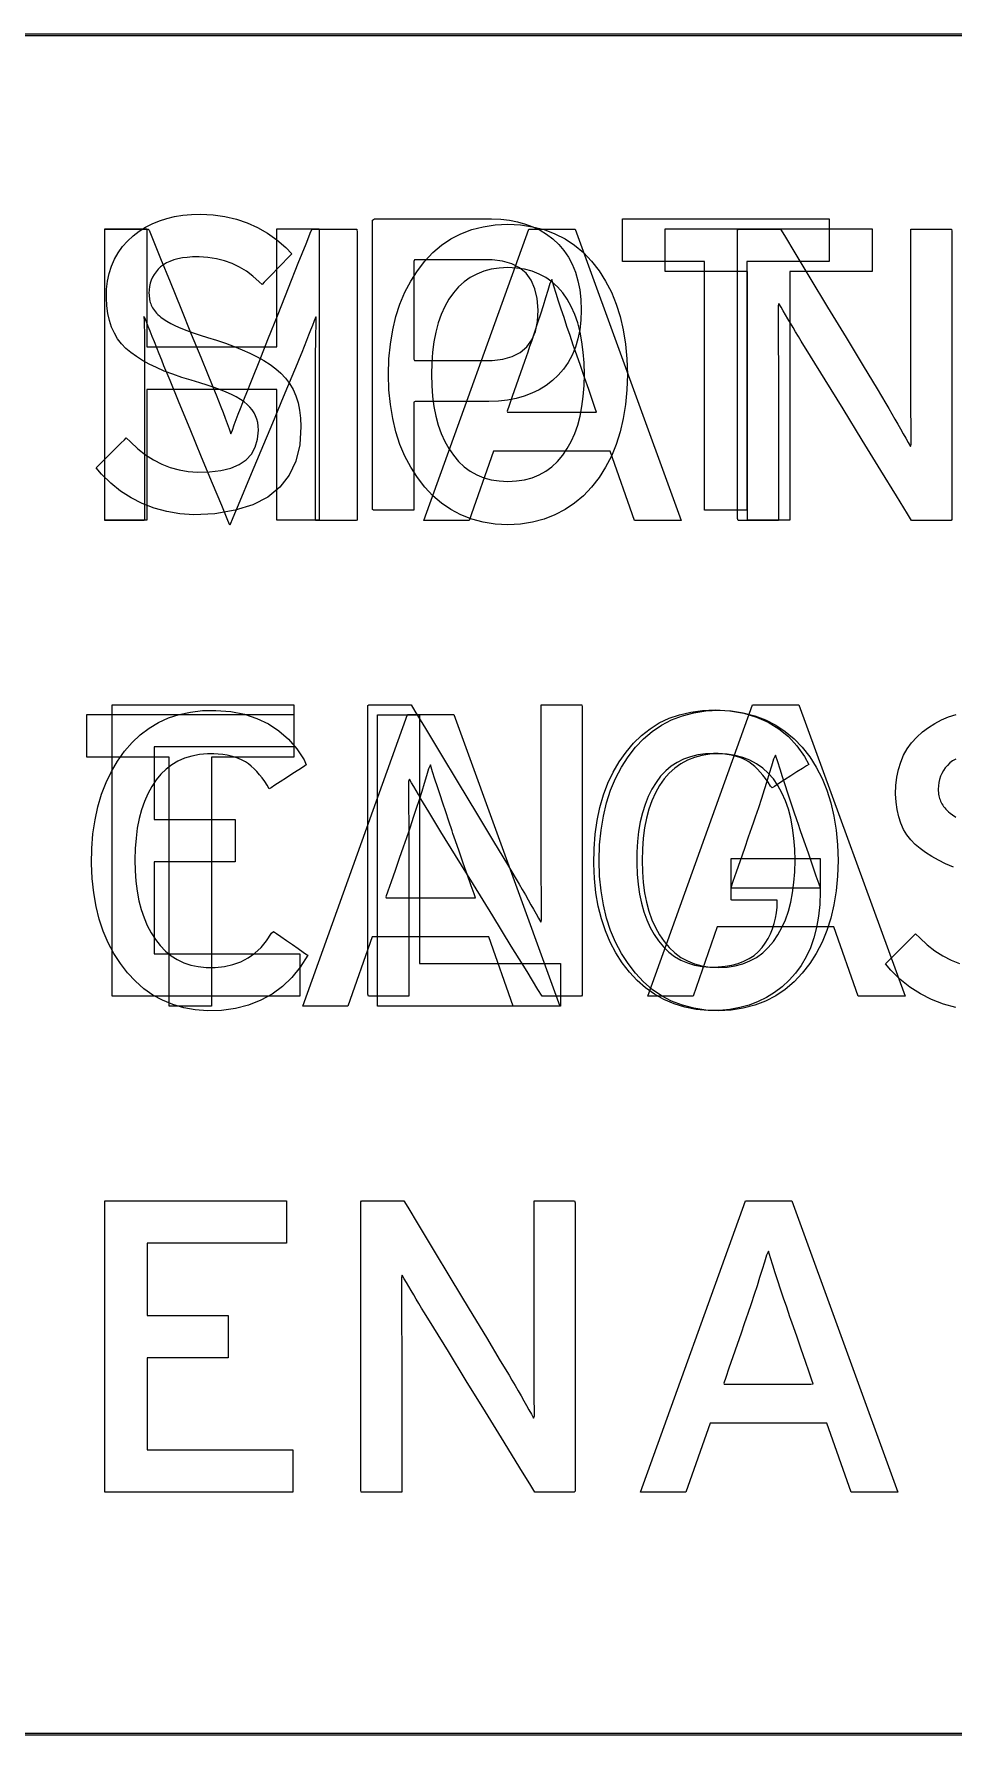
# Model space of a CAD drawing. Extents: x 1 to 47.7, y 0.2 to 35.
# Drawn here: x 22.562 to 22.93, y 7.687 to 8.367 of the extents above; entities that cross this region are included whole.
import ezdxf

# ---------------------------------------------------------------- set-up
doc = ezdxf.new("R2010")
doc.units = 0
doc.header["$MEASUREMENT"] = 0
for name, color, linetype in [('4_1__4U__UP_TO_ONE_IO_BOAR', 7, 'CONTINUOUS'), ('4_2__4U__FRONT_PANEL_W_24_', 7, 'CONTINUOUS'), ('5_1___24__TARGET_LEDS___12', 7, 'CONTINUOUS')]:
    doc.layers.add(name, color=color, linetype=linetype)

msp = doc.modelspace()

# ---------------------------------------------------------------- linework, layer by layer
at = {"layer": '4_1__4U__UP_TO_ONE_IO_BOAR'}
for points in [[(23.06103, 8.36655), (22.87026, 8.36655), (22.45712, 8.36655)], [(22.84794, 8.27625), (22.84794, 8.1767), (22.83104, 8.1767), (22.83104, 8.27625), (22.79808, 8.27625), (22.79808, 8.29332), (22.88094, 8.29332), (22.88094, 8.27625), (22.84794, 8.27625)], [(22.59374, 7.98226), (22.59374, 8.09888), (22.66652, 8.09888), (22.66652, 8.08196), (22.61064, 8.08196), (22.61064, 8.05296), (22.64309, 8.05296), (22.64309, 8.03606), (22.61064, 8.03606), (22.61064, 7.99917), (22.66896, 7.99917), (22.66896, 7.98226), (22.59374, 7.98226)], [(22.89255, 7.98226), (22.88279, 8.00994), (22.83607, 8.00994), (22.82639, 7.98226), (22.80824, 7.98226), (22.85023, 8.09888), (22.86879, 8.09888), (22.91127, 7.98226), (22.89255, 7.98226)], [(22.42922, 7.68656), (22.6323, 7.68656), (22.84113, 7.68656), (23.0356, 7.68656)]]:
    msp.add_lwpolyline(points, dxfattribs=at)
for points in [[(22.66939, 8.21018), (22.66892, 8.20282), (22.66735, 8.19632), (22.66469, 8.19068), (22.66093, 8.18589), (22.65608, 8.18196), (22.65013, 8.17889), (22.64308, 8.17667), (22.63494, 8.17531), (22.62646, 8.17486), (22.6209, 8.17531), (22.61562, 8.17621), (22.61059, 8.17757), (22.60584, 8.17938), (22.60135, 8.18165), (22.59714, 8.18437), (22.59319, 8.18755), (22.58951, 8.19119), (22.58743, 8.19374), (22.58816, 8.19447), (22.58954, 8.19585), (22.59135, 8.19765), (22.59338, 8.19968), (22.59542, 8.20171), (22.59724, 8.20353), (22.59865, 8.20493), (22.59942, 8.2057), (22.60114, 8.20406), (22.60409, 8.20132), (22.60715, 8.19893), (22.61034, 8.19689), (22.61364, 8.1952), (22.61705, 8.19386), (22.62058, 8.19287), (22.62423, 8.19222), (22.62799, 8.19193), (22.63278, 8.19204), (22.63734, 8.19259), (22.64129, 8.19358), (22.64464, 8.19502), (22.64738, 8.19689), (22.64953, 8.1992), (22.65106, 8.20195), (22.652, 8.20513), (22.65233, 8.20876), (22.65227, 8.21036), (22.65206, 8.21179), (22.65171, 8.21315), (22.65122, 8.21446), (22.65058, 8.2157), (22.64981, 8.21688), (22.64889, 8.21801), (22.64783, 8.21907), (22.64662, 8.22007), (22.64515, 8.22106), (22.64348, 8.22205), (22.64158, 8.22302), (22.63947, 8.22398), (22.63715, 8.22493), (22.63461, 8.22587), (22.63185, 8.2268), (22.62888, 8.22772), (22.62545, 8.2287), (22.62161, 8.22988), (22.61801, 8.23112), (22.61464, 8.23242), (22.6115, 8.23378), (22.60859, 8.2352), (22.60592, 8.23669), (22.60347, 8.23823), (22.60126, 8.23984), (22.59927, 8.24149), (22.5975, 8.24329), (22.59595, 8.2453), (22.59464, 8.24752), (22.59355, 8.24994), (22.59269, 8.25258), (22.59205, 8.25542), (22.59165, 8.25847), (22.59147, 8.26173), (22.59155, 8.26514), (22.59192, 8.26841), (22.59256, 8.27151), (22.59348, 8.27444), (22.59467, 8.27719), (22.59613, 8.27978), (22.59787, 8.2822), (22.59989, 8.28445), (22.60217, 8.28653), (22.60459, 8.28834), (22.60714, 8.28993), (22.60983, 8.29131), (22.61268, 8.29249), (22.61567, 8.29345), (22.6188, 8.2942), (22.62208, 8.29474), (22.6255, 8.29507), (22.62921, 8.29519), (22.63418, 8.29491), (22.63894, 8.29424), (22.6435, 8.29316), (22.64786, 8.29169), (22.65202, 8.28982), (22.65598, 8.28755), (22.65973, 8.28487), (22.66329, 8.2818), (22.66567, 8.27933), (22.66501, 8.27865), (22.6637, 8.27729), (22.66194, 8.27547), (22.65995, 8.2734), (22.65793, 8.27131), (22.6561, 8.26942), (22.65467, 8.26793), (22.65384, 8.26707), (22.6526, 8.26812), (22.65014, 8.27037), (22.64752, 8.27234), (22.64475, 8.27402), (22.64183, 8.27541), (22.63875, 8.27652), (22.63552, 8.27733), (22.63213, 8.27786), (22.62859, 8.2781), (22.62591, 8.27807), (22.62383, 8.27791), (22.62189, 8.27766), (22.6201, 8.27731), (22.61843, 8.27686), (22.61691, 8.27631), (22.61553, 8.27567), (22.61428, 8.27492), (22.61317, 8.27408), (22.61219, 8.27312), (22.61133, 8.27211), (22.61058, 8.27104), (22.60995, 8.26992), (22.60943, 8.26874), (22.60903, 8.26752), (22.60874, 8.26624), (22.60857, 8.26491), (22.60852, 8.26356), (22.60854, 8.26289), (22.60858, 8.26223), (22.60866, 8.2616), (22.60876, 8.261), (22.60889, 8.26041), (22.60905, 8.25984), (22.60924, 8.25929), (22.60945, 8.25877), (22.60969, 8.25825), (22.60998, 8.2577), (22.61031, 8.25715), (22.61069, 8.25661), (22.61111, 8.25608), (22.61158, 8.25555), (22.6121, 8.25503), (22.61267, 8.25452), (22.61328, 8.25402), (22.61419, 8.25334), (22.61562, 8.25242), (22.61728, 8.2515), (22.61916, 8.25057), (22.62127, 8.24963), (22.62361, 8.24868), (22.62618, 8.24772), (22.62897, 8.24676), (22.63199, 8.24579), (22.63555, 8.24471), (22.63919, 8.24353), (22.64263, 8.24227), (22.64588, 8.24095), (22.64894, 8.23956), (22.65181, 8.2381), (22.65449, 8.23658), (22.65698, 8.235), (22.65928, 8.23334), (22.66137, 8.23157), (22.66322, 8.2296), (22.66483, 8.22744), (22.6662, 8.22506), (22.66732, 8.22249), (22.6682, 8.21972), (22.66884, 8.21674), (22.66924, 8.21356)], [(22.78162, 8.25682), (22.78144, 8.25274), (22.78099, 8.24889), (22.78026, 8.24528), (22.77925, 8.24191), (22.77797, 8.23877), (22.7764, 8.23587), (22.77456, 8.2332), (22.77244, 8.23077), (22.77007, 8.22857), (22.76752, 8.22663), (22.76479, 8.22494), (22.76189, 8.22351), (22.7588, 8.22233), (22.75553, 8.22141), (22.75207, 8.22074), (22.74844, 8.22033), (22.74463, 8.22018), (22.7433, 8.22017), (22.74051, 8.22017), (22.73636, 8.22017), (22.73143, 8.22017), (22.72627, 8.22017), (22.72146, 8.22017), (22.71757, 8.22017), (22.71515, 8.22017), (22.71464, 8.21998), (22.71464, 8.21734), (22.71464, 8.21224), (22.71464, 8.20552), (22.71464, 8.19802), (22.71464, 8.19056), (22.71464, 8.18398), (22.71464, 8.17911), (22.71464, 8.17679), (22.71425, 8.1767), (22.71279, 8.1767), (22.71053, 8.1767), (22.7078, 8.1767), (22.70491, 8.1767), (22.70217, 8.1767), (22.69992, 8.1767), (22.69845, 8.1767), (22.69807, 8.17694), (22.69807, 8.18316), (22.69807, 8.19622), (22.69807, 8.21387), (22.69807, 8.23388), (22.69807, 8.25401), (22.69807, 8.27203), (22.69807, 8.28571), (22.69807, 8.2928), (22.69888, 8.29332), (22.70275, 8.29332), (22.70898, 8.29332), (22.71666, 8.29332), (22.72491, 8.29332), (22.7328, 8.29332), (22.73943, 8.29332), (22.7439, 8.29332), (22.74573, 8.29332), (22.74937, 8.29317), (22.75284, 8.29278), (22.75615, 8.29214), (22.7593, 8.29125), (22.76228, 8.29012), (22.7651, 8.28875), (22.76776, 8.28713), (22.77025, 8.28526), (22.77258, 8.28312), (22.77467, 8.28071), (22.77648, 8.27805), (22.77802, 8.27513), (22.77929, 8.27197), (22.78028, 8.26856), (22.781, 8.26489), (22.78145, 8.26098)], [(22.76439, 8.25682), (22.764, 8.26138), (22.76306, 8.26535), (22.76157, 8.26874), (22.75953, 8.27154), (22.75695, 8.27375), (22.75382, 8.27538), (22.75014, 8.27642), (22.74591, 8.27688), (22.74418, 8.2769), (22.74125, 8.2769), (22.73679, 8.2769), (22.73148, 8.2769), (22.72597, 8.2769), (22.72092, 8.2769), (22.71699, 8.2769), (22.71485, 8.2769), (22.71464, 8.27628), (22.71464, 8.27289), (22.71464, 8.26731), (22.71464, 8.26041), (22.71464, 8.25307), (22.71464, 8.24617), (22.71464, 8.24059), (22.71464, 8.2372), (22.71485, 8.23659), (22.71699, 8.23659), (22.72092, 8.23659), (22.72597, 8.23659), (22.73148, 8.23659), (22.73679, 8.23659), (22.74125, 8.23659), (22.74418, 8.23659), (22.74593, 8.23661), (22.75026, 8.2371), (22.754, 8.23817), (22.75718, 8.23983), (22.75977, 8.24206), (22.76179, 8.24488), (22.76324, 8.24828), (22.7641, 8.25226)], [(22.76592, 7.98226), (22.76428, 7.98493), (22.7599, 7.99205), (22.75359, 8.0023), (22.74617, 8.01435), (22.73846, 8.02687), (22.73128, 8.03854), (22.72544, 8.04803), (22.72175, 8.05401), (22.72057, 8.05594), (22.71948, 8.05777), (22.71842, 8.05954), (22.7174, 8.06127), (22.71641, 8.06294), (22.71545, 8.06456), (22.71453, 8.06613), (22.71365, 8.06765), (22.7128, 8.06912), (22.71244, 8.06817), (22.71245, 8.06536), (22.71246, 8.06247), (22.71247, 8.05948), (22.71249, 8.05641), (22.71251, 8.05324), (22.71254, 8.04999), (22.71257, 8.04664), (22.7126, 8.04321), (22.71261, 8.04107), (22.71261, 8.03564), (22.71261, 8.02748), (22.71261, 8.01767), (22.71261, 8.00731), (22.71261, 7.99749), (22.71261, 7.98933), (22.71261, 7.9839), (22.71259, 7.98226), (22.71183, 7.98226), (22.71012, 7.98226), (22.70774, 7.98226), (22.705, 7.98226), (22.7022, 7.98226), (22.69964, 7.98226), (22.6976, 7.98226), (22.6964, 7.98226), (22.69619, 7.98308), (22.69619, 7.99063), (22.69619, 8.00438), (22.69619, 8.02221), (22.69619, 8.042), (22.69619, 8.06164), (22.69619, 8.07902), (22.69619, 8.09201), (22.69619, 8.09851), (22.69652, 8.09888), (22.69793, 8.09888), (22.70017, 8.09888), (22.70293, 8.09888), (22.70588, 8.09888), (22.70872, 8.09888), (22.71114, 8.09888), (22.71282, 8.09888), (22.71345, 8.09888), (22.71501, 8.09628), (22.71919, 8.08935), (22.72521, 8.07938), (22.73228, 8.06765), (22.73963, 8.05547), (22.74649, 8.04411), (22.75206, 8.03488), (22.75557, 8.02905), (22.75676, 8.02706), (22.75802, 8.0249), (22.75923, 8.02281), (22.76039, 8.02079), (22.76149, 8.01885), (22.76255, 8.01699), (22.76355, 8.0152), (22.7645, 8.01348), (22.7654, 8.01184), (22.76575, 8.01278), (22.76572, 8.01567), (22.76569, 8.01865), (22.76566, 8.0217), (22.76564, 8.02484), (22.76563, 8.02805), (22.76562, 8.03135), (22.76561, 8.03473), (22.76561, 8.03819), (22.76561, 8.04033), (22.76561, 8.04573), (22.76561, 8.05386), (22.76561, 8.06363), (22.76561, 8.07394), (22.76561, 8.08371), (22.76561, 8.09184), (22.76561, 8.09724), (22.76562, 8.09888), (22.76638, 8.09888), (22.7681, 8.09888), (22.77048, 8.09888), (22.77321, 8.09888), (22.77601, 8.09888), (22.77858, 8.09888), (22.78061, 8.09888), (22.78182, 8.09888), (22.78202, 8.09806), (22.78202, 8.0905), (22.78202, 8.07675), (22.78202, 8.05893), (22.78202, 8.03913), (22.78202, 8.01949), (22.78202, 8.00212), (22.78202, 7.98913), (22.78202, 7.98263), (22.78172, 7.98226), (22.7804, 7.98226), (22.77831, 7.98226), (22.77574, 7.98226), (22.77299, 7.98226), (22.77033, 7.98226), (22.76808, 7.98226), (22.76651, 7.98226)], [(22.86806, 8.05241), (22.86676, 8.05624), (22.86552, 8.05992), (22.86435, 8.06344), (22.86324, 8.06681), (22.86219, 8.07002), (22.86121, 8.07308), (22.86029, 8.07598), (22.85943, 8.07873), (22.85865, 8.07713), (22.85782, 8.07431), (22.85692, 8.07132), (22.85593, 8.06816), (22.85488, 8.06483), (22.85374, 8.06133), (22.85254, 8.05767), (22.85126, 8.05383), (22.85058, 8.05184), (22.8498, 8.04959), (22.84851, 8.04589), (22.84693, 8.04132), (22.84524, 8.03646), (22.84365, 8.03189), (22.84237, 8.02819), (22.84159, 8.02595), (22.84169, 8.02554), (22.84423, 8.02554), (22.84888, 8.02554), (22.85487, 8.02554), (22.8614, 8.02554), (22.8677, 8.02554), (22.87298, 8.02554), (22.87645, 8.02554), (22.8774, 8.02559), (22.87687, 8.0271), (22.87575, 8.0303), (22.87425, 8.03462), (22.87256, 8.03947), (22.8709, 8.04425), (22.86945, 8.04839), (22.86844, 8.05131)]]:
    msp.add_lwpolyline(points, close=True, dxfattribs=at)
at = {"layer": '4_2__4U__FRONT_PANEL_W_24_'}
for points in [[(23.06048, 8.36729), (22.86971, 8.36729), (22.45657, 8.36729)], [(22.65974, 8.17274), (22.65974, 8.22508), (22.60771, 8.22508), (22.60771, 8.17274), (22.59081, 8.17274), (22.59081, 8.28936), (22.60771, 8.28936), (22.60771, 8.24215), (22.65974, 8.24215), (22.65974, 8.28936), (22.67664, 8.28936), (22.67664, 8.17274), (22.65974, 8.17274)], [(22.86511, 8.27228), (22.86511, 8.17274), (22.84821, 8.17274), (22.84821, 8.27228), (22.81525, 8.27228), (22.81525, 8.28936), (22.89811, 8.28936), (22.89811, 8.27228), (22.86511, 8.27228)], [(22.6335, 8.07784), (22.6335, 7.9783), (22.6166, 7.9783), (22.6166, 8.07784), (22.58365, 8.07784), (22.58365, 8.09492), (22.6665, 8.09492), (22.6665, 8.07784), (22.6335, 8.07784)], [(22.75437, 7.9783), (22.7446, 8.00598), (22.69789, 8.00598), (22.68821, 7.9783), (22.67006, 7.9783), (22.71205, 8.09492), (22.7306, 8.09492), (22.77308, 7.9783), (22.75437, 7.9783)], [(22.42867, 7.6873), (22.63175, 7.6873), (22.84058, 7.6873), (23.03505, 7.6873)]]:
    msp.add_lwpolyline(points, dxfattribs=at)
for points in [[(22.80009, 8.23109), (22.79988, 8.22489), (22.79933, 8.21898), (22.79843, 8.21337), (22.79719, 8.20806), (22.7956, 8.20305), (22.79367, 8.19834), (22.79139, 8.19393), (22.78877, 8.18982), (22.78578, 8.18598), (22.78249, 8.18252), (22.77895, 8.17952), (22.77514, 8.17695), (22.77107, 8.17484), (22.76673, 8.17318), (22.76214, 8.17196), (22.75729, 8.17119), (22.75217, 8.17087), (22.74709, 8.17119), (22.74228, 8.17196), (22.73774, 8.17318), (22.73346, 8.17484), (22.72944, 8.17695), (22.72569, 8.17952), (22.72221, 8.18252), (22.719, 8.18598), (22.71601, 8.18982), (22.71333, 8.19393), (22.71099, 8.19834), (22.70901, 8.20305), (22.70738, 8.20806), (22.70611, 8.21337), (22.70519, 8.21898), (22.70462, 8.22489), (22.70441, 8.23109), (22.70462, 8.2373), (22.70519, 8.24322), (22.70611, 8.24885), (22.70738, 8.25418), (22.70901, 8.25922), (22.71099, 8.26396), (22.71333, 8.26842), (22.71601, 8.27258), (22.719, 8.27642), (22.72221, 8.27982), (22.72569, 8.28278), (22.72944, 8.2853), (22.73346, 8.28738), (22.73774, 8.28901), (22.74228, 8.29019), (22.74709, 8.29093), (22.75217, 8.29123), (22.75729, 8.29093), (22.76214, 8.29019), (22.76673, 8.28901), (22.77107, 8.28738), (22.77514, 8.2853), (22.77895, 8.28278), (22.78249, 8.27982), (22.78578, 8.27642), (22.78877, 8.27258), (22.79139, 8.26842), (22.79367, 8.26396), (22.7956, 8.25922), (22.79719, 8.25418), (22.79843, 8.24885), (22.79933, 8.24322), (22.79988, 8.2373)], [(22.78286, 8.23109), (22.78276, 8.23568), (22.78244, 8.24002), (22.7819, 8.24413), (22.78115, 8.248), (22.78019, 8.25164), (22.77901, 8.25504), (22.77762, 8.2582), (22.77602, 8.26112), (22.77419, 8.26377), (22.77215, 8.26609), (22.7699, 8.26811), (22.76746, 8.26982), (22.76481, 8.27123), (22.76195, 8.27234), (22.7589, 8.27314), (22.75563, 8.27364), (22.75217, 8.27383), (22.74878, 8.27364), (22.74558, 8.27314), (22.74258, 8.27234), (22.73977, 8.27123), (22.73715, 8.26982), (22.73473, 8.26811), (22.73251, 8.26609), (22.73048, 8.26377), (22.72863, 8.26112), (22.72699, 8.2582), (22.72557, 8.25504), (22.72437, 8.25164), (22.72339, 8.248), (22.72262, 8.24413), (22.72208, 8.24002), (22.72175, 8.23568), (22.72164, 8.23109), (22.72175, 8.22657), (22.72208, 8.22227), (22.72262, 8.21821), (22.72339, 8.21438), (22.72437, 8.21078), (22.72557, 8.20741), (22.72699, 8.20428), (22.72863, 8.20138), (22.73048, 8.19868), (22.73251, 8.19624), (22.73473, 8.19413), (22.73715, 8.19234), (22.73977, 8.19088), (22.74258, 8.18974), (22.74558, 8.18892), (22.74878, 8.18844), (22.75217, 8.18827), (22.75563, 8.18844), (22.7589, 8.18892), (22.76195, 8.18974), (22.76481, 8.19088), (22.76746, 8.19234), (22.7699, 8.19413), (22.77215, 8.19624), (22.77419, 8.19868), (22.77602, 8.20138), (22.77762, 8.20428), (22.77901, 8.20741), (22.78019, 8.21078), (22.78115, 8.21438), (22.7819, 8.21821), (22.78244, 8.22227), (22.78276, 8.22657)], [(22.87732, 8.02394), (22.87714, 8.01894), (22.87665, 8.01421), (22.87586, 8.00974), (22.87478, 8.00555), (22.87339, 8.00162), (22.8717, 7.99796), (22.86971, 7.99457), (22.86742, 7.99145), (22.86483, 7.98859), (22.86203, 7.98598), (22.85904, 7.98368), (22.85586, 7.9817), (22.85248, 7.98004), (22.84891, 7.97869), (22.84514, 7.97765), (22.84118, 7.97693), (22.83703, 7.97652), (22.83247, 7.97649), (22.82766, 7.97695), (22.8231, 7.97783), (22.81878, 7.97912), (22.81472, 7.98084), (22.8109, 7.98297), (22.80732, 7.98551), (22.804, 7.98848), (22.80092, 7.99186), (22.79806, 7.99558), (22.79548, 7.99956), (22.79323, 8.00381), (22.7913, 8.00835), (22.78971, 8.01316), (22.78844, 8.01825), (22.78751, 8.02362), (22.7869, 8.02927), (22.78662, 8.0352), (22.78673, 8.04124), (22.78718, 8.04703), (22.78796, 8.05255), (22.78906, 8.05779), (22.7905, 8.06277), (22.79227, 8.06747), (22.79437, 8.07189), (22.79679, 8.07605), (22.79954, 8.07993), (22.80251, 8.08345), (22.80571, 8.08657), (22.80917, 8.08927), (22.81287, 8.09156), (22.81682, 8.09343), (22.82102, 8.09489), (22.82546, 8.09594), (22.83016, 8.09657), (22.83526, 8.09678), (22.84118, 8.09639), (22.84668, 8.09544), (22.85177, 8.09394), (22.85645, 8.09189), (22.86071, 8.08929), (22.86455, 8.08613), (22.86797, 8.08242), (22.87099, 8.07816), (22.8727, 8.07497), (22.87185, 8.07442), (22.87019, 8.07336), (22.868, 8.07195), (22.86553, 8.07036), (22.86304, 8.06876), (22.86079, 8.06732), (22.85905, 8.0662), (22.85806, 8.06556), (22.85743, 8.06633), (22.85645, 8.06786), (22.85544, 8.06931), (22.8544, 8.07065), (22.85333, 8.07191), (22.85223, 8.07306), (22.85109, 8.07413), (22.84993, 8.07509), (22.84874, 8.07597), (22.84747, 8.07669), (22.84613, 8.07732), (22.84471, 8.07786), (22.8432, 8.07832), (22.84163, 8.07869), (22.83997, 8.07899), (22.83824, 8.0792), (22.83642, 8.07934), (22.83453, 8.07939), (22.83138, 8.07923), (22.82827, 8.0788), (22.82534, 8.07807), (22.82259, 8.07707), (22.82002, 8.07578), (22.81763, 8.07422), (22.81543, 8.07236), (22.8134, 8.07023), (22.81156, 8.0678), (22.80989, 8.06508), (22.80842, 8.06213), (22.80715, 8.05897), (22.80609, 8.05558), (22.80524, 8.05198), (22.80458, 8.04815), (22.80413, 8.0441), (22.80388, 8.03983), (22.80384, 8.03538), (22.804, 8.03107), (22.80436, 8.02697), (22.80493, 8.02309), (22.8057, 8.01943), (22.80667, 8.01599), (22.80785, 8.01276), (22.80923, 8.00975), (22.81082, 8.00695), (22.81259, 8.00434), (22.81454, 8.00197), (22.81667, 7.9999), (22.81898, 7.99814), (22.82147, 7.99667), (22.82415, 7.99551), (22.827, 7.99465), (22.83004, 7.9941), (22.83325, 7.99385), (22.8364, 7.99391), (22.83929, 7.99419), (22.84198, 7.99467), (22.84448, 7.99535), (22.84679, 7.99622), (22.8489, 7.99729), (22.85081, 7.99856), (22.85253, 8.00002), (22.85405, 8.00167), (22.85533, 8.00345), (22.85645, 8.00529), (22.85742, 8.0072), (22.85824, 8.00919), (22.85892, 8.01126), (22.85944, 8.01339), (22.85981, 8.0156), (22.86003, 8.01789), (22.86009, 8.02013), (22.86009, 8.02015), (22.86009, 8.0202), (22.86009, 8.02027), (22.86009, 8.02035), (22.86009, 8.02043), (22.86009, 8.02051), (22.86009, 8.02058), (22.86009, 8.02062), (22.86005, 8.02063), (22.8591, 8.02063), (22.85712, 8.02063), (22.85445, 8.02063), (22.85139, 8.02063), (22.84828, 8.02063), (22.84543, 8.02063), (22.84319, 8.02063), (22.84186, 8.02063), (22.84163, 8.02074), (22.84163, 8.02181), (22.84163, 8.02374), (22.84163, 8.02626), (22.84163, 8.02907), (22.84163, 8.03186), (22.84163, 8.03436), (22.84163, 8.03626), (22.84163, 8.03728), (22.84214, 8.03737), (22.84481, 8.03737), (22.84922, 8.03737), (22.85475, 8.03737), (22.86078, 8.03737), (22.86667, 8.03737), (22.8718, 8.03737), (22.87554, 8.03737), (22.87727, 8.03737), (22.87732, 8.03705), (22.87732, 8.0359), (22.87732, 8.03414), (22.87732, 8.03201), (22.87732, 8.02973), (22.87732, 8.02755), (22.87732, 8.0257), (22.87732, 8.02442)], [(22.72987, 8.04845), (22.72857, 8.05228), (22.72734, 8.05596), (22.72617, 8.05948), (22.72506, 8.06285), (22.72401, 8.06606), (22.72303, 8.06912), (22.7221, 8.07202), (22.72125, 8.07477), (22.72047, 8.07317), (22.71964, 8.07035), (22.71873, 8.06736), (22.71775, 8.0642), (22.71669, 8.06087), (22.71556, 8.05737), (22.71435, 8.0537), (22.71307, 8.04987), (22.7124, 8.04788), (22.71162, 8.04563), (22.71033, 8.04193), (22.70874, 8.03736), (22.70705, 8.0325), (22.70547, 8.02793), (22.70418, 8.02423), (22.7034, 8.02199), (22.70351, 8.02158), (22.70605, 8.02158), (22.7107, 8.02158), (22.71668, 8.02158), (22.72322, 8.02158), (22.72951, 8.02158), (22.73479, 8.02158), (22.73827, 8.02158), (22.73921, 8.02163), (22.73869, 8.02314), (22.73757, 8.02634), (22.73607, 8.03066), (22.73438, 8.03551), (22.73271, 8.04029), (22.73127, 8.04443), (22.73026, 8.04735)]]:
    msp.add_lwpolyline(points, close=True, dxfattribs=at)
at = {"layer": '5_1___24__TARGET_LEDS___12'}
for points in [[(23.06049, 8.36729), (22.86971, 8.36729), (22.45657, 8.36729)], [(22.80292, 8.17262), (22.79316, 8.2003), (22.74645, 8.2003), (22.73676, 8.17262), (22.71861, 8.17262), (22.76061, 8.28924), (22.77916, 8.28924), (22.82164, 8.17262), (22.80292, 8.17262)], [(22.69999, 7.97818), (22.69999, 8.09479), (22.71689, 8.09479), (22.71689, 7.99525), (22.77325, 7.99525), (22.77325, 7.97818), (22.69999, 7.97818)], [(22.93069, 8.03389), (22.92755, 8.03526), (22.92465, 8.03668), (22.92197, 8.03816), (22.91953, 8.03971), (22.91731, 8.04131), (22.91532, 8.04296), (22.91355, 8.04476), (22.91201, 8.04677), (22.91069, 8.04899), (22.9096, 8.05141), (22.90874, 8.05405), (22.90811, 8.05689), (22.9077, 8.05994), (22.90752, 8.0632), (22.9076, 8.06661), (22.90797, 8.06988), (22.90861, 8.07298), (22.90953, 8.07591), (22.91072, 8.07867), (22.91219, 8.08126), (22.91393, 8.08367), (22.91594, 8.08592), (22.91823, 8.088), (22.92064, 8.08981), (22.92319, 8.09141), (22.92589, 8.09279), (22.92873, 8.09396), (22.93172, 8.09492)], [(22.93158, 8.07714), (22.93033, 8.0764), (22.92922, 8.07555), (22.92824, 8.0746), (22.92738, 8.07358), (22.92663, 8.07251), (22.926, 8.07139), (22.92548, 8.07022), (22.92508, 8.06899), (22.9248, 8.06771), (22.92463, 8.06638), (22.92457, 8.06503), (22.92459, 8.06436), (22.92464, 8.06371), (22.92471, 8.06308), (22.92481, 8.06247), (22.92494, 8.06188), (22.9251, 8.06131), (22.92529, 8.06077), (22.9255, 8.06024), (22.92575, 8.05972), (22.92603, 8.05917), (22.92636, 8.05862), (22.92674, 8.05808), (22.92717, 8.05755), (22.92764, 8.05703), (22.92816, 8.05651), (22.92872, 8.05599), (22.92933, 8.05549), (22.93024, 8.05481), (22.93167, 8.0539)], [(22.93167, 7.97768), (22.92665, 7.97904), (22.92189, 7.98085), (22.91741, 7.98312), (22.91319, 7.98585), (22.90924, 7.98903), (22.90556, 7.99266), (22.90348, 7.99521), (22.90422, 7.99594), (22.9056, 7.99732), (22.90741, 7.99913), (22.90944, 8.00115), (22.91147, 8.00318), (22.9133, 8.005), (22.9147, 8.0064), (22.91547, 8.00717), (22.91719, 8.00553), (22.92014, 8.0028), (22.92321, 8.00041), (22.92639, 7.99837), (22.92969, 7.99667), (22.93311, 7.99533)], [(22.59086, 7.78373), (22.59086, 7.90035), (22.66364, 7.90035), (22.66364, 7.88344), (22.60776, 7.88344), (22.60776, 7.85444), (22.64022, 7.85444), (22.64022, 7.83754), (22.60776, 7.83754), (22.60776, 7.80065), (22.66608, 7.80065), (22.66608, 7.78373), (22.59086, 7.78373)], [(22.88968, 7.78373), (22.87991, 7.81141), (22.8332, 7.81141), (22.82351, 7.78373), (22.80537, 7.78373), (22.84736, 7.90035), (22.86591, 7.90035), (22.90839, 7.78373), (22.88968, 7.78373)], [(22.42867, 7.6873), (22.63175, 7.6873), (22.84058, 7.6873), (23.03505, 7.6873)]]:
    msp.add_lwpolyline(points, dxfattribs=at)
for points in [[(22.67524, 8.17257), (22.67524, 8.17479), (22.67524, 8.18072), (22.67524, 8.18927), (22.67524, 8.19933), (22.67524, 8.20983), (22.67524, 8.21965), (22.67524, 8.22771), (22.67524, 8.23291), (22.67524, 8.23493), (22.67525, 8.23778), (22.67526, 8.24049), (22.67528, 8.24306), (22.67531, 8.24549), (22.67535, 8.24778), (22.6754, 8.24993), (22.67546, 8.25194), (22.67552, 8.25382), (22.6753, 8.25411), (22.67467, 8.25247), (22.67399, 8.25069), (22.67324, 8.24879), (22.67244, 8.24675), (22.67158, 8.24458), (22.67066, 8.24228), (22.66969, 8.23985), (22.66866, 8.23729), (22.66786, 8.23533), (22.66571, 8.23021), (22.66225, 8.22191), (22.65794, 8.21161), (22.65328, 8.20047), (22.64876, 8.18965), (22.64486, 8.18032), (22.64206, 8.17364), (22.64087, 8.17078), (22.64008, 8.17263), (22.63763, 8.17856), (22.63397, 8.1874), (22.6296, 8.19799), (22.62498, 8.20917), (22.62061, 8.21975), (22.61696, 8.2286), (22.61451, 8.23453), (22.61361, 8.23671), (22.61258, 8.2393), (22.61161, 8.24175), (22.61069, 8.24408), (22.60982, 8.24628), (22.609, 8.24835), (22.60824, 8.25028), (22.60753, 8.25209), (22.60687, 8.25376), (22.60648, 8.25422), (22.60655, 8.25237), (22.60661, 8.25039), (22.60666, 8.24827), (22.6067, 8.24601), (22.60673, 8.24361), (22.60676, 8.24107), (22.60678, 8.23839), (22.60678, 8.23558), (22.60678, 8.23357), (22.60678, 8.22915), (22.60678, 8.22163), (22.60678, 8.21211), (22.60678, 8.20167), (22.60678, 8.19141), (22.60678, 8.18243), (22.60678, 8.17582), (22.60678, 8.17268), (22.60643, 8.17257), (22.60509, 8.17257), (22.60301, 8.17257), (22.60047, 8.17257), (22.59777, 8.17257), (22.59517, 8.17257), (22.59296, 8.17257), (22.59143, 8.17257), (22.59086, 8.17257), (22.59086, 8.17676), (22.59086, 8.18798), (22.59086, 8.20414), (22.59086, 8.22317), (22.59086, 8.24301), (22.59086, 8.26158), (22.59086, 8.27682), (22.59086, 8.28665), (22.59089, 8.28924), (22.59178, 8.28924), (22.59366, 8.28924), (22.5962, 8.28924), (22.5991, 8.28924), (22.60206, 8.28924), (22.60476, 8.28924), (22.60689, 8.28924), (22.60814, 8.28924), (22.60853, 8.28878), (22.61017, 8.28475), (22.61313, 8.27747), (22.61697, 8.26805), (22.62123, 8.25758), (22.62546, 8.24718), (22.62922, 8.23794), (22.63205, 8.23097), (22.63352, 8.22737), (22.63434, 8.22539), (22.63538, 8.22287), (22.63637, 8.22043), (22.63731, 8.21806), (22.6382, 8.21576), (22.63904, 8.21353), (22.63983, 8.21138), (22.64058, 8.20929), (22.64127, 8.20728), (22.64195, 8.20881), (22.64268, 8.21085), (22.64346, 8.21297), (22.64428, 8.21518), (22.64515, 8.21746), (22.64607, 8.21982), (22.64703, 8.22227), (22.64804, 8.22479), (22.64899, 8.22713), (22.65007, 8.22984), (22.6526, 8.23616), (22.65612, 8.24499), (22.66021, 8.25523), (22.66443, 8.26577), (22.66832, 8.27552), (22.67146, 8.28337), (22.67339, 8.28822), (22.67388, 8.28924), (22.67492, 8.28924), (22.67695, 8.28924), (22.67963, 8.28924), (22.68264, 8.28924), (22.68568, 8.28924), (22.68841, 8.28924), (22.69052, 8.28924), (22.69169, 8.28924), (22.69183, 8.2879), (22.69183, 8.27955), (22.69183, 8.26533), (22.69183, 8.24732), (22.69183, 8.22758), (22.69183, 8.20819), (22.69183, 8.19121), (22.69183, 8.17872), (22.69183, 8.17279), (22.69146, 8.17257), (22.69006, 8.17257), (22.68789, 8.17257), (22.68525, 8.17257), (22.68243, 8.17257), (22.67973, 8.17257), (22.67743, 8.17257), (22.67584, 8.17257)], [(22.91393, 8.17262), (22.91228, 8.17529), (22.9079, 8.18241), (22.90159, 8.19266), (22.89417, 8.20471), (22.88646, 8.21723), (22.87928, 8.2289), (22.87344, 8.23839), (22.86975, 8.24437), (22.86858, 8.2463), (22.86748, 8.24813), (22.86642, 8.2499), (22.8654, 8.25163), (22.86441, 8.2533), (22.86346, 8.25492), (22.86253, 8.25649), (22.86165, 8.25801), (22.8608, 8.25948), (22.86045, 8.25853), (22.86045, 8.25572), (22.86046, 8.25283), (22.86047, 8.24984), (22.86049, 8.24677), (22.86051, 8.24361), (22.86054, 8.24035), (22.86057, 8.23701), (22.8606, 8.23357), (22.86061, 8.23143), (22.86061, 8.22601), (22.86061, 8.21784), (22.86061, 8.20803), (22.86061, 8.19767), (22.86061, 8.18786), (22.86061, 8.17969), (22.86061, 8.17426), (22.8606, 8.17262), (22.85984, 8.17262), (22.85812, 8.17262), (22.85574, 8.17262), (22.85301, 8.17262), (22.85021, 8.17262), (22.84764, 8.17262), (22.84561, 8.17262), (22.8444, 8.17262), (22.8442, 8.17344), (22.8442, 8.181), (22.8442, 8.19474), (22.8442, 8.21257), (22.8442, 8.23236), (22.8442, 8.252), (22.8442, 8.26938), (22.8442, 8.28237), (22.8442, 8.28887), (22.84453, 8.28924), (22.84594, 8.28924), (22.84818, 8.28924), (22.85093, 8.28924), (22.85388, 8.28924), (22.85672, 8.28924), (22.85914, 8.28924), (22.86082, 8.28924), (22.86145, 8.28924), (22.86302, 8.28664), (22.8672, 8.27971), (22.87321, 8.26974), (22.88029, 8.25801), (22.88764, 8.24583), (22.89449, 8.23447), (22.90006, 8.22524), (22.90357, 8.21941), (22.90476, 8.21743), (22.90602, 8.21526), (22.90723, 8.21317), (22.90839, 8.21116), (22.9095, 8.20922), (22.91055, 8.20735), (22.91155, 8.20556), (22.91251, 8.20384), (22.91341, 8.2022), (22.91375, 8.20314), (22.91372, 8.20603), (22.91369, 8.209), (22.91367, 8.21206), (22.91365, 8.21519), (22.91363, 8.21841), (22.91362, 8.22171), (22.91362, 8.22509), (22.91361, 8.22856), (22.91361, 8.23069), (22.91361, 8.23609), (22.91361, 8.24422), (22.91361, 8.25399), (22.91361, 8.26431), (22.91361, 8.27407), (22.91361, 8.2822), (22.91361, 8.28761), (22.91363, 8.28924), (22.91439, 8.28924), (22.9161, 8.28924), (22.91848, 8.28924), (22.92122, 8.28924), (22.92402, 8.28924), (22.92658, 8.28924), (22.92862, 8.28924), (22.92982, 8.28924), (22.93003, 8.28842), (22.93003, 8.28086), (22.93003, 8.26712), (22.93003, 8.24929), (22.93003, 8.2295), (22.93003, 8.20986), (22.93003, 8.19248), (22.93003, 8.17949), (22.93003, 8.17299), (22.92972, 8.17262), (22.9284, 8.17262), (22.92631, 8.17262), (22.92375, 8.17262), (22.92099, 8.17262), (22.91834, 8.17262), (22.91608, 8.17262), (22.91451, 8.17262)], [(22.77843, 8.24277), (22.77713, 8.2466), (22.77589, 8.25028), (22.77472, 8.2538), (22.77361, 8.25717), (22.77257, 8.26039), (22.77158, 8.26344), (22.77066, 8.26635), (22.7698, 8.2691), (22.76903, 8.26749), (22.7682, 8.26467), (22.76729, 8.26168), (22.76631, 8.25852), (22.76525, 8.25519), (22.76412, 8.2517), (22.76291, 8.24803), (22.76163, 8.24419), (22.76095, 8.2422), (22.76017, 8.23995), (22.75889, 8.23626), (22.7573, 8.23169), (22.75561, 8.22682), (22.75402, 8.22225), (22.75274, 8.21856), (22.75196, 8.21631), (22.75207, 8.2159), (22.7546, 8.2159), (22.75926, 8.2159), (22.76524, 8.2159), (22.77177, 8.2159), (22.77807, 8.2159), (22.78335, 8.2159), (22.78683, 8.2159), (22.78777, 8.21595), (22.78724, 8.21746), (22.78613, 8.22067), (22.78462, 8.22498), (22.78294, 8.22983), (22.78127, 8.23461), (22.77983, 8.23876), (22.77881, 8.24167)], [(22.67216, 7.9986), (22.66911, 7.99387), (22.66569, 7.9897), (22.66192, 7.9861), (22.65778, 7.98306), (22.65328, 7.98058), (22.64842, 7.97866), (22.6432, 7.97731), (22.63761, 7.97652), (22.63194, 7.97634), (22.62706, 7.97676), (22.62243, 7.97761), (22.61805, 7.97887), (22.61392, 7.98057), (22.61005, 7.98269), (22.60643, 7.98523), (22.60306, 7.98819), (22.59995, 7.99159), (22.59705, 7.99533), (22.59443, 7.99933), (22.59215, 8.00362), (22.5902, 8.00819), (22.58859, 8.01304), (22.58731, 8.01818), (22.58637, 8.0236), (22.58577, 8.02931), (22.5855, 8.03529), (22.58562, 8.04139), (22.58609, 8.04721), (22.5869, 8.05276), (22.58804, 8.05804), (22.58952, 8.06303), (22.59133, 8.06775), (22.59348, 8.07219), (22.59596, 8.07635), (22.59877, 8.08023), (22.60178, 8.08374), (22.60505, 8.08683), (22.60857, 8.08949), (22.61234, 8.09174), (22.61636, 8.09357), (22.62064, 8.09497), (22.62517, 8.09596), (22.62995, 8.09652), (22.63533, 8.09662), (22.64123, 8.09612), (22.6467, 8.09505), (22.65175, 8.09342), (22.65637, 8.09123), (22.66057, 8.08847), (22.66435, 8.08515), (22.6677, 8.08127), (22.67063, 8.07683), (22.67148, 8.07477), (22.67036, 8.07404), (22.66849, 8.07284), (22.66614, 8.07132), (22.66359, 8.06967), (22.6611, 8.06807), (22.65894, 8.06668), (22.65739, 8.06567), (22.65671, 8.06523), (22.65586, 8.06662), (22.65486, 8.06813), (22.65384, 8.06955), (22.65279, 8.07087), (22.65171, 8.07209), (22.65061, 8.07322), (22.64948, 8.07425), (22.64832, 8.07518), (22.64713, 8.07602), (22.64582, 8.07672), (22.64442, 8.07735), (22.64295, 8.07788), (22.6414, 8.07833), (22.63978, 8.07869), (22.63807, 8.07897), (22.63628, 8.07915), (22.63442, 8.07925), (22.63192, 8.07923), (22.62869, 8.07893), (22.62565, 8.07834), (22.6228, 8.07747), (22.62013, 8.0763), (22.61766, 8.07485), (22.61537, 8.07311), (22.61328, 8.07108), (22.61137, 8.06876), (22.60961, 8.06613), (22.60805, 8.06326), (22.60669, 8.06016), (22.60554, 8.05683), (22.60459, 8.05328), (22.60385, 8.0495), (22.60332, 8.0455), (22.603, 8.04128), (22.60288, 8.03683), (22.60297, 8.0324), (22.60326, 8.0282), (22.60377, 8.02422), (22.60448, 8.02045), (22.6054, 8.01691), (22.60652, 8.01358), (22.60785, 8.01048), (22.60939, 8.0076), (22.61113, 8.00492), (22.61301, 8.00245), (22.61508, 8.00028), (22.61734, 7.99842), (22.61979, 7.99687), (22.62243, 7.99563), (22.62526, 7.9947), (22.62827, 7.99407), (22.63148, 7.99375), (22.63505, 7.99375), (22.6387, 7.99412), (22.64212, 7.99487), (22.6453, 7.99601), (22.64824, 7.99753), (22.65094, 7.99943), (22.65341, 8.00172), (22.65563, 8.00438), (22.65762, 8.00744), (22.65839, 8.00812), (22.65955, 8.00732), (22.66138, 8.00606), (22.66362, 8.00451), (22.66602, 8.00285), (22.66832, 8.00125), (22.67029, 7.9999), (22.67165, 7.99896)], [(22.88445, 8.03653), (22.88425, 8.03032), (22.8837, 8.02441), (22.8828, 8.0188), (22.88155, 8.01349), (22.87997, 8.00849), (22.87803, 8.00378), (22.87575, 7.99937), (22.87313, 7.99526), (22.87015, 7.99142), (22.86686, 7.98796), (22.86331, 7.98495), (22.8595, 7.98239), (22.85543, 7.98027), (22.8511, 7.97861), (22.8465, 7.97739), (22.84165, 7.97662), (22.83653, 7.9763), (22.83146, 7.97662), (22.82665, 7.97739), (22.8221, 7.97861), (22.81782, 7.98027), (22.81381, 7.98239), (22.81006, 7.98495), (22.80658, 7.98796), (22.80336, 7.99142), (22.80038, 7.99526), (22.79769, 7.99937), (22.79536, 8.00378), (22.79337, 8.00849), (22.79175, 8.01349), (22.79047, 8.0188), (22.78955, 8.02441), (22.78899, 8.03032), (22.78878, 8.03653), (22.78899, 8.04274), (22.78955, 8.04865), (22.79047, 8.05428), (22.79175, 8.05961), (22.79337, 8.06465), (22.79536, 8.0694), (22.79769, 8.07385), (22.80038, 8.07801), (22.80336, 8.08185), (22.80658, 8.08526), (22.81006, 8.08822), (22.81381, 8.09074), (22.81782, 8.09281), (22.8221, 8.09444), (22.82665, 8.09563), (22.83146, 8.09637), (22.83653, 8.09667), (22.84165, 8.09637), (22.8465, 8.09563), (22.8511, 8.09444), (22.85543, 8.09281), (22.8595, 8.09074), (22.86331, 8.08822), (22.86686, 8.08526), (22.87015, 8.08185), (22.87313, 8.07801), (22.87575, 8.07385), (22.87803, 8.0694), (22.87997, 8.06465), (22.88155, 8.05961), (22.8828, 8.05428), (22.8837, 8.04865), (22.88425, 8.04274)], [(22.86723, 8.03653), (22.86712, 8.04111), (22.8668, 8.04545), (22.86627, 8.04956), (22.86552, 8.05344), (22.86455, 8.05707), (22.86338, 8.06047), (22.86198, 8.06363), (22.86038, 8.06655), (22.85855, 8.0692), (22.85651, 8.07153), (22.85427, 8.07354), (22.85182, 8.07526), (22.84917, 8.07667), (22.84632, 8.07778), (22.84326, 8.07858), (22.84, 8.07907), (22.83653, 8.07926), (22.83314, 8.07907), (22.82994, 8.07858), (22.82694, 8.07778), (22.82413, 8.07667), (22.82152, 8.07526), (22.8191, 8.07354), (22.81687, 8.07153), (22.81484, 8.0692), (22.813, 8.06655), (22.81136, 8.06363), (22.80994, 8.06047), (22.80873, 8.05707), (22.80775, 8.05344), (22.80699, 8.04956), (22.80644, 8.04545), (22.80611, 8.04111), (22.806, 8.03653), (22.80611, 8.032), (22.80644, 8.0277), (22.80699, 8.02364), (22.80775, 8.01981), (22.80873, 8.01621), (22.80994, 8.01285), (22.81136, 8.00971), (22.813, 8.00681), (22.81484, 8.00411), (22.81687, 8.00167), (22.8191, 7.99956), (22.82152, 7.99777), (22.82413, 7.99631), (22.82694, 7.99517), (22.82994, 7.99436), (22.83314, 7.99387), (22.83653, 7.99371), (22.84, 7.99387), (22.84326, 7.99436), (22.84632, 7.99517), (22.84917, 7.99631), (22.85182, 7.99777), (22.85427, 7.99956), (22.85651, 8.00167), (22.85855, 8.00411), (22.86038, 8.00681), (22.86198, 8.00971), (22.86338, 8.01285), (22.86455, 8.01621), (22.86552, 8.01981), (22.86627, 8.02364), (22.8668, 8.0277), (22.86712, 8.032)], [(22.76305, 7.78373), (22.76141, 7.7864), (22.75702, 7.79352), (22.75071, 7.80377), (22.74329, 7.81582), (22.73559, 7.82834), (22.7284, 7.84001), (22.72256, 7.8495), (22.71888, 7.85549), (22.7177, 7.85741), (22.71661, 7.85924), (22.71555, 7.86101), (22.71452, 7.86274), (22.71353, 7.86441), (22.71258, 7.86603), (22.71166, 7.8676), (22.71077, 7.86912), (22.70992, 7.87059), (22.70957, 7.86964), (22.70957, 7.86684), (22.70958, 7.86394), (22.70959, 7.86096), (22.70961, 7.85788), (22.70963, 7.85472), (22.70966, 7.85146), (22.70969, 7.84812), (22.70973, 7.84468), (22.70973, 7.84254), (22.70973, 7.83712), (22.70973, 7.82895), (22.70973, 7.81914), (22.70973, 7.80878), (22.70973, 7.79897), (22.70973, 7.7908), (22.70973, 7.78537), (22.70972, 7.78373), (22.70896, 7.78373), (22.70724, 7.78373), (22.70487, 7.78373), (22.70213, 7.78373), (22.69933, 7.78373), (22.69676, 7.78373), (22.69473, 7.78373), (22.69352, 7.78373), (22.69332, 7.78455), (22.69332, 7.79211), (22.69332, 7.80586), (22.69332, 7.82368), (22.69332, 7.84347), (22.69332, 7.86311), (22.69332, 7.88049), (22.69332, 7.89348), (22.69332, 7.89998), (22.69365, 7.90035), (22.69506, 7.90035), (22.6973, 7.90035), (22.70005, 7.90035), (22.703, 7.90035), (22.70584, 7.90035), (22.70826, 7.90035), (22.70994, 7.90035), (22.71057, 7.90035), (22.71214, 7.89775), (22.71632, 7.89082), (22.72234, 7.88085), (22.72941, 7.86913), (22.73676, 7.85694), (22.74361, 7.84558), (22.74918, 7.83635), (22.75269, 7.83053), (22.75388, 7.82854), (22.75514, 7.82637), (22.75635, 7.82428), (22.75751, 7.82227), (22.75862, 7.82033), (22.75967, 7.81846), (22.76067, 7.81667), (22.76163, 7.81495), (22.76253, 7.81332), (22.76288, 7.81425), (22.76284, 7.81714), (22.76281, 7.82011), (22.76279, 7.82317), (22.76277, 7.8263), (22.76275, 7.82952), (22.76274, 7.83282), (22.76274, 7.8362), (22.76274, 7.83967), (22.76274, 7.8418), (22.76274, 7.8472), (22.76274, 7.85534), (22.76274, 7.8651), (22.76274, 7.87542), (22.76274, 7.88518), (22.76274, 7.89332), (22.76274, 7.89872), (22.76275, 7.90035), (22.76351, 7.90035), (22.76523, 7.90035), (22.7676, 7.90035), (22.77034, 7.90035), (22.77314, 7.90035), (22.7757, 7.90035), (22.77774, 7.90035), (22.77895, 7.90035), (22.77915, 7.89953), (22.77915, 7.89198), (22.77915, 7.87823), (22.77915, 7.8604), (22.77915, 7.84061), (22.77915, 7.82097), (22.77915, 7.80359), (22.77915, 7.7906), (22.77915, 7.7841), (22.77884, 7.78373), (22.77752, 7.78373), (22.77543, 7.78373), (22.77287, 7.78373), (22.77011, 7.78373), (22.76746, 7.78373), (22.7652, 7.78373), (22.76364, 7.78373)], [(22.86518, 7.85388), (22.86388, 7.85771), (22.86265, 7.86139), (22.86147, 7.86492), (22.86036, 7.86828), (22.85932, 7.8715), (22.85833, 7.87455), (22.85741, 7.87746), (22.85656, 7.88021), (22.85578, 7.8786), (22.85495, 7.87578), (22.85404, 7.87279), (22.85306, 7.86963), (22.852, 7.8663), (22.85087, 7.86281), (22.84966, 7.85914), (22.84838, 7.8553), (22.8477, 7.85331), (22.84692, 7.85107), (22.84564, 7.84737), (22.84405, 7.8428), (22.84236, 7.83794), (22.84078, 7.83336), (22.83949, 7.82967), (22.83871, 7.82742), (22.83882, 7.82701), (22.84136, 7.82701), (22.84601, 7.82701), (22.85199, 7.82701), (22.85852, 7.82701), (22.86482, 7.82701), (22.8701, 7.82701), (22.87358, 7.82701), (22.87452, 7.82706), (22.874, 7.82857), (22.87288, 7.83178), (22.87138, 7.83609), (22.86969, 7.84094), (22.86802, 7.84572), (22.86658, 7.84987), (22.86556, 7.85278)]]:
    msp.add_lwpolyline(points, close=True, dxfattribs=at)

doc.saveas('drawing.dxf')
